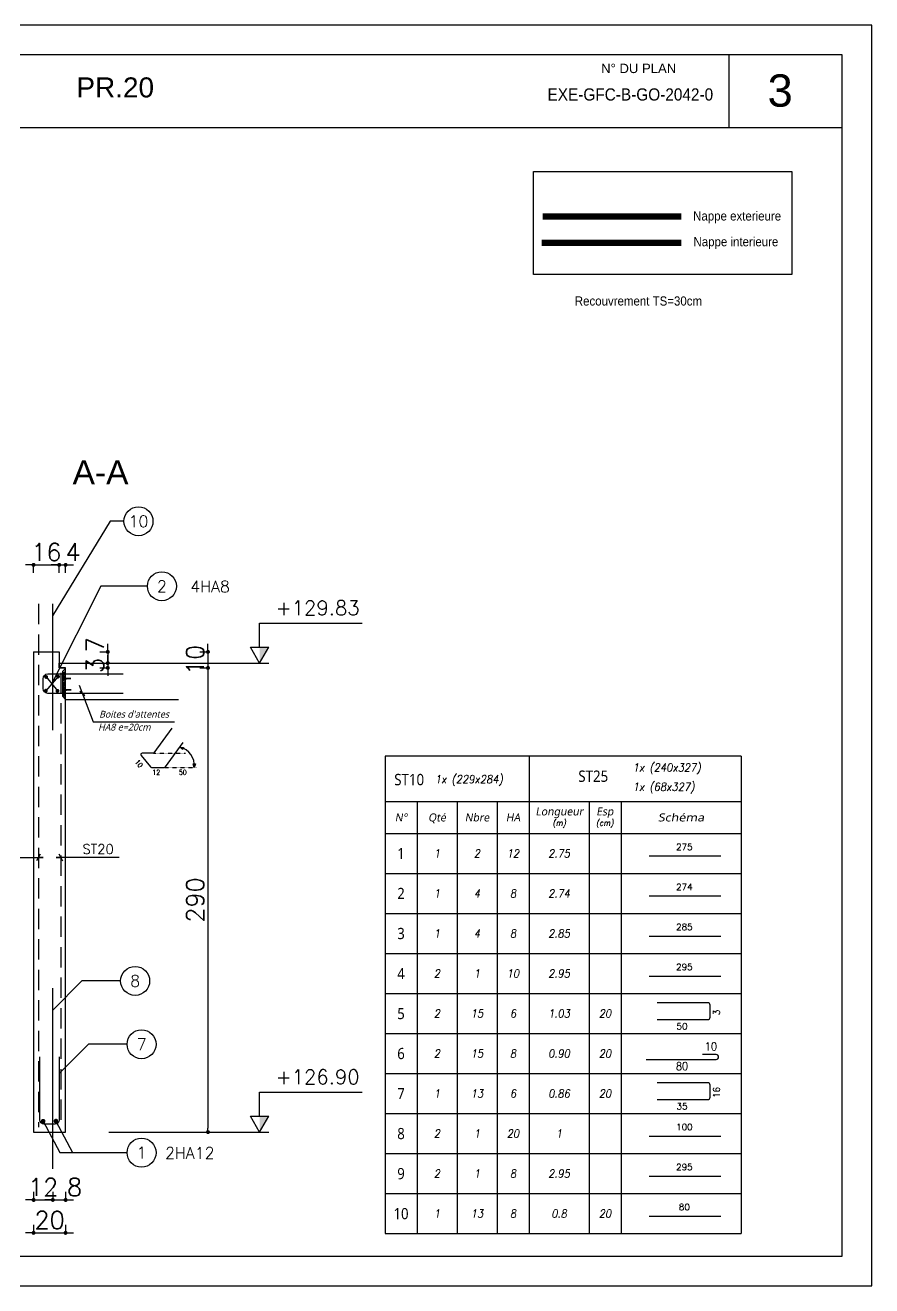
# Model space of a CAD drawing. Header units: millimetres. Extents: x -21776 to 63757, y -7870 to 8483.
# Drawn here: x 26806 to 27335, y -5309 to -4522 of the extents above; entities that cross this region are included whole.
import ezdxf
from ezdxf.enums import TextEntityAlignment as Align

# ---------------------------------------------------------------- set-up
doc = ezdxf.new("R2010")
doc.units = ezdxf.units.MM
doc.header["$PDMODE"] = 34
for name, pattern in [('CACHE', [9.525, 6.35, -3.175]), ('CACHEX2', [19.05, 12.7, -6.35]), ('HIDDEN2', [0.1875, 0.125, -0.0625])]:
    doc.linetypes.add(name, pattern=pattern)
for name, color, linetype in [('COTATION', 1, 'Continuous'), ('GO-CARTOUCHE', 7, 'Continuous'), ('GO-COTATION', 1, 'Continuous'), ('GO-FER-HA', 140, 'Continuous'), ('GO-TEXTE', 9, 'Continuous'), ('GO-TEXTE-ACIER', 3, 'Continuous'), ('GO-TEXTE-FER', 3, 'Continuous'), ('K_ENT_M_Building_PR.35', 7, 'Continuous'), ('préfa v', 2, 'Continuous'), ('STR_ACIER_BAS', 6, 'Continuous'), ('STR_TS', 22, 'Continuous'), ('STR_TXT', 102, 'Continuous'), ('STR_VOI-POT', 6, 'Continuous'), ('TEXTE-ACIER', 3, 'Continuous')]:
    doc.layers.add(name, color=color, linetype=linetype)
doc.styles.add('FIN', font='romans.shx')
doc.styles.add('GrDimensions', font='simplex.shx')
doc.styles.add('Lucida', font='')
doc.styles.get("Standard").update_dxf_attribs({"font": 'romans.shx'})
doc.styles.add('Tableau', font='romans.shx', dxfattribs={"width": 0.9, "oblique": 10})
doc.styles.add('Tableau2', font='trebuc.TTF', dxfattribs={"width": 0.9, "oblique": 10})
doc.styles.add('TEXTE', font='romans.shx')
doc.styles.add('TEXTEBA', font='ARIAL.TTF')
doc.styles.get('Lucida').set_extended_font_data('Lucida Sans', italic=True)
doc.dimstyles.new('COUPE-20', dxfattribs={"dimscale": 0.5, "dimtxt": 22, "dimasz": 5, "dimexe": 0.05, "dimexo": 0, "dimgap": 5, "dimtad": 1, "dimdsep": 46, "dimtxsty": 'Standard', "dimblk1": 'DOT', "dimblk2": 'DOT', "dimsah": 1, "dimcen": 0, "dimdle": 150, "dimclrd": 1, "dimclre": 1, "dimclrt": 7, "dimadec": 0, "dimazin": 0, "dimtfac": 1, "dimtix": 1, "dimtmove": 2, "dimatfit": 3, "dimldrblk": 'DOT', "dimfxl": 0, "dimtvp": 1, "dimtolj": 1, "dimtzin": 0, "dimarcsym": 0})

# ---------------------------------------------------------------- blocks, each defined once
blk = doc.blocks.new('_DOT')
at = {"color": 0, "linetype": 'ByBlock'}
blk.add_line((-0.5, 0), (-1, 0), dxfattribs=at)
at = {"color": 0, "linetype": 'ByBlock', "const_width": 0.5}
blk.add_lwpolyline([(-0.25, 0, 1), (0.25, 0, 1)], format="xyb", close=True, dxfattribs=at)
blk = doc.blocks.new('*D1799')
at = {"layer": 'DEFPOINTS', "color": 0}
for p in [(26811.38, -5213.03), (26831.38, -5213.03), (26831.38, -5275.97)]:
    blk.add_point(p, dxfattribs=at)
at = {"layer": 'STR_VOI-POT', "color": 1, "lineweight": -2}
for p, q in [((26808.88, -5275.97), (26806.38, -5275.97)), ((26811.38, -5270.97), (26811.38, -5276)), ((26811.38, -5275.97), (26831.38, -5275.97)), ((26831.38, -5270.97), (26831.38, -5276)), ((26833.88, -5275.97), (26836.38, -5275.97))]:
    blk.add_line(p, q, dxfattribs=at)
at = {"layer": 'STR_VOI-POT', "color": 1, "lineweight": -2, "xscale": 2.5, "yscale": 2.5, "zscale": 2.5}
blk.add_blockref('_DOT', (26811.38, -5275.97), dxfattribs=at)
at = {"layer": 'STR_VOI-POT', "color": 1, "lineweight": -2, "xscale": 2.5, "yscale": 2.5, "zscale": 2.5, "rotation": 180}
blk.add_blockref('_DOT', (26831.38, -5275.97), dxfattribs=at)
at = {"layer": 'STR_VOI-POT', "color": 7, "insert": (26821.38, -5267.97), "char_height": 11, "attachment_point": 5}
blk.add_mtext('\\A1;20', dxfattribs=at)
blk = doc.blocks.new('*D1800')
at = {"layer": 'DEFPOINTS', "color": 0}
for p in [(26827.38, -4858.69), (26811.38, -4913.03), (26827.38, -4913.03)]:
    blk.add_point(p, dxfattribs=at)
at = {"layer": 'STR_VOI-POT', "color": 1, "lineweight": -2}
for p, q in [((26808.88, -4858.69), (26806.38, -4858.69)), ((26811.38, -4863.69), (26811.38, -4858.66)), ((26811.38, -4858.69), (26827.38, -4858.69)), ((26827.38, -4863.69), (26827.38, -4858.66)), ((26829.88, -4858.69), (26832.38, -4858.69))]:
    blk.add_line(p, q, dxfattribs=at)
at = {"layer": 'STR_VOI-POT', "color": 1, "lineweight": -2, "xscale": 2.5, "yscale": 2.5, "zscale": 2.5}
blk.add_blockref('_DOT', (26811.38, -4858.69), dxfattribs=at)
at = {"layer": 'STR_VOI-POT', "color": 1, "lineweight": -2, "xscale": 2.5, "yscale": 2.5, "zscale": 2.5, "rotation": 180}
blk.add_blockref('_DOT', (26827.38, -4858.69), dxfattribs=at)
at = {"layer": 'STR_VOI-POT', "color": 7, "insert": (26819.38, -4850.69), "char_height": 11, "attachment_point": 5}
blk.add_mtext('\\A1;16', dxfattribs=at)
blk = doc.blocks.new('*D1801')
at = {"layer": 'DEFPOINTS', "color": 0}
for p in [(26827.38, -4913.03), (26831.38, -4923.03), (26920.32, -4923.03)]:
    blk.add_point(p, dxfattribs=at)
at = {"layer": 'STR_VOI-POT', "color": 1, "lineweight": -2}
for p, q in [((26915.32, -4913.03), (26920.34, -4913.03)), ((26920.32, -4910.53), (26920.32, -4908.03)), ((26920.32, -4913.03), (26920.32, -4923.03)), ((26915.32, -4923.03), (26920.34, -4923.03)), ((26920.32, -4925.53), (26920.32, -4928.03))]:
    blk.add_line(p, q, dxfattribs=at)
at = {"layer": 'STR_VOI-POT', "color": 1, "lineweight": -2, "xscale": 2.5, "yscale": 2.5, "zscale": 2.5}
for p, rotation in [((26920.32, -4913.03), 270), ((26920.32, -4923.03), 90)]:
    blk.add_blockref('_DOT', p, dxfattribs=dict(at, rotation=rotation))
at = {"layer": 'STR_VOI-POT', "color": 7, "insert": (26912.32, -4918.03), "char_height": 11, "attachment_point": 5, "rotation": 90}
blk.add_mtext('\\A1;10', dxfattribs=at)
blk = doc.blocks.new('*D1802')
at = {"layer": 'DEFPOINTS', "color": 0}
for p in [(26831.38, -4858.69), (26827.38, -4913.03), (26831.38, -4923.03)]:
    blk.add_point(p, dxfattribs=at)
at = {"layer": 'STR_VOI-POT', "color": 1, "lineweight": -2}
for p, q in [((26824.88, -4858.69), (26822.38, -4858.69)), ((26827.38, -4863.69), (26827.38, -4858.66)), ((26827.38, -4858.69), (26831.38, -4858.69)), ((26831.38, -4863.69), (26831.38, -4858.66)), ((26833.88, -4858.69), (26836.38, -4858.69))]:
    blk.add_line(p, q, dxfattribs=at)
at = {"layer": 'STR_VOI-POT', "color": 1, "lineweight": -2, "xscale": 2.5, "yscale": 2.5, "zscale": 2.5}
blk.add_blockref('_DOT', (26827.38, -4858.69), dxfattribs=at)
at = {"layer": 'STR_VOI-POT', "color": 1, "lineweight": -2, "xscale": 2.5, "yscale": 2.5, "zscale": 2.5, "rotation": 180}
blk.add_blockref('_DOT', (26831.38, -4858.69), dxfattribs=at)
at = {"layer": 'STR_VOI-POT', "color": 7, "insert": (26836.03, -4850.69), "char_height": 11, "attachment_point": 5}
blk.add_mtext('\\A1;4', dxfattribs=at)
blk = doc.blocks.new('*D1803')
at = {"layer": 'DEFPOINTS', "color": 0}
for p in [(26811.38, -5213.03), (26823.38, -5236.03), (26823.38, -5255.41)]:
    blk.add_point(p, dxfattribs=at)
at = {"layer": 'STR_VOI-POT', "color": 1, "lineweight": -2}
for p, q in [((26811.38, -5250.41), (26811.38, -5255.43)), ((26823.38, -5250.41), (26823.38, -5255.43)), ((26808.88, -5255.41), (26806.38, -5255.41)), ((26811.38, -5255.41), (26823.38, -5255.41)), ((26825.88, -5255.41), (26828.38, -5255.41))]:
    blk.add_line(p, q, dxfattribs=at)
at = {"layer": 'STR_VOI-POT', "color": 1, "lineweight": -2, "xscale": 2.5, "yscale": 2.5, "zscale": 2.5}
blk.add_blockref('_DOT', (26811.38, -5255.41), dxfattribs=at)
at = {"layer": 'STR_VOI-POT', "color": 1, "lineweight": -2, "xscale": 2.5, "yscale": 2.5, "zscale": 2.5, "rotation": 180}
blk.add_blockref('_DOT', (26823.38, -5255.41), dxfattribs=at)
at = {"layer": 'STR_VOI-POT', "color": 7, "insert": (26817.38, -5247.41), "char_height": 11, "attachment_point": 5}
blk.add_mtext('\\A1;12', dxfattribs=at)
blk = doc.blocks.new('*D1804')
at = {"layer": 'DEFPOINTS', "color": 0}
for p in [(26831.38, -5213.03), (26823.38, -5236.03), (26831.38, -5255.41)]:
    blk.add_point(p, dxfattribs=at)
at = {"layer": 'STR_VOI-POT', "color": 1, "lineweight": -2}
for p, q in [((26823.38, -5250.41), (26823.38, -5255.43)), ((26831.38, -5250.41), (26831.38, -5255.43)), ((26820.88, -5255.41), (26818.38, -5255.41)), ((26823.38, -5255.41), (26831.38, -5255.41)), ((26833.88, -5255.41), (26836.38, -5255.41))]:
    blk.add_line(p, q, dxfattribs=at)
at = {"layer": 'STR_VOI-POT', "color": 1, "lineweight": -2, "xscale": 2.5, "yscale": 2.5, "zscale": 2.5}
blk.add_blockref('_DOT', (26823.38, -5255.41), dxfattribs=at)
at = {"layer": 'STR_VOI-POT', "color": 1, "lineweight": -2, "xscale": 2.5, "yscale": 2.5, "zscale": 2.5, "rotation": 180}
blk.add_blockref('_DOT', (26831.38, -5255.41), dxfattribs=at)
at = {"layer": 'STR_VOI-POT', "color": 7, "insert": (26836.99, -5247.41), "char_height": 11, "attachment_point": 5}
blk.add_mtext('\\A1;8', dxfattribs=at)
blk = doc.blocks.new('*D1780')
at = {"layer": 'DEFPOINTS', "color": 0}
for p in [(26831.38, -4923.03), (26831.38, -5213.03), (26920.32, -5213.03)]:
    blk.add_point(p, dxfattribs=at)
at = {"layer": 'STR_VOI-POT', "color": 1, "lineweight": -2}
for p, q in [((26915.32, -4923.03), (26920.34, -4923.03)), ((26920.32, -4925.53), (26920.32, -5210.53)), ((26915.32, -5213.03), (26920.34, -5213.03))]:
    blk.add_line(p, q, dxfattribs=at)
at = {"layer": 'STR_VOI-POT', "color": 1, "lineweight": -2, "xscale": 2.5, "yscale": 2.5, "zscale": 2.5}
for p, rotation in [((26920.32, -4923.03), 90), ((26920.32, -5213.03), 270)]:
    blk.add_blockref('_DOT', p, dxfattribs=dict(at, rotation=rotation))
at = {"layer": 'STR_VOI-POT', "color": 7, "insert": (26912.32, -5068.03), "char_height": 11, "attachment_point": 5, "rotation": 90}
blk.add_mtext('\\A1;290', dxfattribs=at)
blk = doc.blocks.new('staboxdetail')
at = {"layer": 'GO-TEXTE-FER'}
blk.add_lwpolyline([(-8.57, 15.58), (-19.76, 0.33, -0.238859), (-20.41, 0), (-27.16, 0, 0.630281), (-27.79, -1.3), (-21.96, -8.52, 0.226783), (-21.34, -8.82), (-13.3, -8.82, 0.238859), (-12.65, -8.49), (-1.46, 6.77)], format="xyb", dxfattribs=at)
at = {"layer": 'GO-TEXTE-FER', "color": 1, "flags": 128}
for points in [[(-3.64, 3.75), (-1.35, 3.64), (-1.75, 2.31), (-3.64, 3.75)], [(5.34, -8.85), (4.78, -6.62), (6.18, -6.63), (5.34, -8.85)]]:
    blk.add_lwpolyline(points, dxfattribs=at)
at = {"layer": 'GO-TEXTE-FER', "color": 1}
blk.add_arc((-6, -7.43), 11.43, 352.85098, 78.09196, dxfattribs=at)
at = {"layer": 'TEXTE-ACIER', "color": 1, "linetype": 'HIDDEN2', "ltscale": 0.025}
for p, q in [((-20, 0), (0, 0)), ((-12.89, -8.82), (7.11, -8.82))]:
    blk.add_line(p, q, dxfattribs=at)
at = {"layer": 'GO-TEXTE-FER', "color": 1, "style": 'TEXTE', "width": 0.9}
blk.add_text('10', height=3.15, rotation=309.81851, dxfattribs=at).set_placement((-31.88, -5.6))
for s, p in [('12', (-20.75, -13.49)), ('50', (-4.19, -13.49))]:
    blk.add_text(s, height=3.15, dxfattribs=at).set_placement(p)
blk = doc.blocks.new('Désignation')
at = {"layer": 'GO-TEXTE-FER'}
for p, q in [((0, 0.8), (8.9, 0.8)), ((0, 0.8), (0, 0)), ((0.8, 0.8), (0.8, 0)), ((1.8, 0.8), (1.8, 0)), ((2.8, 0.8), (2.8, 0)), ((3.6, 0.8), (3.6, 0)), ((5.1, 0.8), (5.1, 0)), ((5.9, 0.8), (5.9, 0)), ((8.9, 0.8), (8.9, 0)), ((0, 0), (8.9, 0))]:
    blk.add_line(p, q, dxfattribs=at)
at = {"layer": 'GO-TEXTE-FER', "style": 'Tableau2', "oblique": 10}
for s, p in [('Longueur', (4.356, 0.55)), ('Esp', (5.494, 0.55)), ('N°', (0.4, 0.4)), ('Qté', (1.3, 0.4)), ('Nbre', (2.3, 0.4)), ('HA', (3.2, 0.4))]:
    blk.add_text(s, height=0.2, dxfattribs=at).set_placement(p, align=Align.MIDDLE_CENTER)
at = {"layer": 'GO-TEXTE-FER', "color": 7, "style": 'Tableau', "oblique": 10, "width": 0.9}
for s, p in [('(m)', (4.356, 0.265)), ('(cm)', (5.494, 0.265))]:
    blk.add_text(s, height=0.15, dxfattribs=at).set_placement(p, align=Align.MIDDLE_CENTER)
at = {"layer": 'GO-TEXTE-FER', "style": 'Tableau2', "oblique": 10, "width": 1.2}
blk.add_text('Schéma', height=0.2, dxfattribs=at).set_placement((7.4, 0.4), align=Align.MIDDLE_CENTER)
blk = doc.blocks.new('Barre libre')
at = {"layer": 'GO-TEXTE-FER'}
for p, q in [((0, 0), (0, -1)), ((0, 0), (8.9, 0)), ((0.8, 0), (0.8, -1)), ((1.8, 0), (1.8, -1)), ((2.8, 0), (2.8, -1)), ((3.6, 0), (3.6, -1)), ((5.1, 0), (5.1, -1)), ((5.9, 0), (5.9, -1)), ((8.9, 0), (8.9, -1)), ((0, -1), (8.9, -1))]:
    blk.add_line(p, q, dxfattribs=at)
at = {"layer": 'GO-TEXTE-FER', "color": 1}
blk.add_line((6.603, -0.563), (8.394, -0.563), dxfattribs=at)
at = {"layer": 'GO-TEXTE-FER', "color": 1, "style": 'Tableau'}
blk.add_attdef('Longueur', text='', height=0.16, dxfattribs=at).set_placement((7.481, -0.336), align=Align.MIDDLE_CENTER)
at = {"layer": 'GO-TEXTE-FER', "style": 'Tableau2', "width": 0.9}
blk.add_attdef('NUMERO', text='', height=0.28, dxfattribs=at).set_placement((0.4, -0.5), align=Align.MIDDLE_CENTER)
at = {"layer": 'GO-TEXTE-FER', "style": 'Tableau', "oblique": 10, "width": 0.9}
for tag, p in [('QUANTITE', (1.3, -0.5)), ('NOMBRE', (2.3, -0.5)), ('NUANCE', (3.2, -0.5)), ('LONGUEUR', (4.35, -0.5)), ('ESPACEMENTS', (5.5, -0.5))]:
    blk.add_attdef(tag, text='', height=0.2, dxfattribs=at).set_placement(p, align=Align.MIDDLE_CENTER)
blk = doc.blocks.new('U')
at = {"layer": 'GO-TEXTE-FER'}
for p, q in [((0, 0), (0, -1)), ((0, 0), (8.9, 0)), ((0.8, 0), (0.8, -1)), ((1.8, 0), (1.8, -1)), ((2.8, 0), (2.8, -1)), ((3.6, 0), (3.6, -1)), ((5.1, 0), (5.1, -1)), ((5.9, 0), (5.9, -1)), ((8.9, 0), (8.9, -1)), ((0, -1), (8.9, -1))]:
    blk.add_line(p, q, dxfattribs=at)
at = {"layer": 'GO-TEXTE-FER', "color": 1}
blk.add_lwpolyline([(6.803, -0.65), (8.063, -0.65, 0.414214), (8.123, -0.59), (8.123, -0.29, 0.414214), (8.063, -0.23), (6.803, -0.23)], format="xyb", dxfattribs=at)
at = {"layer": 'GO-TEXTE-FER', "color": 1, "style": 'Tableau'}
blk.add_attdef('Largeur', text='', height=0.16, rotation=90, dxfattribs=at).set_placement((8.284, -0.472), align=Align.MIDDLE_CENTER)
at = {"layer": 'GO-TEXTE-FER', "style": 'Tableau2', "width": 0.9}
blk.add_attdef('NUMERO', text='', height=0.28, dxfattribs=at).set_placement((0.4, -0.5), align=Align.MIDDLE_CENTER)
at = {"layer": 'GO-TEXTE-FER', "style": 'Tableau', "oblique": 10, "width": 0.9}
for tag, p in [('QUANTITE', (1.3, -0.5)), ('NOMBRE', (2.3, -0.5)), ('NUANCE', (3.2, -0.5)), ('LONGUEUR', (4.35, -0.5)), ('ESPACEMENTS', (5.5, -0.5))]:
    blk.add_attdef(tag, text='', height=0.2, dxfattribs=at).set_placement(p, align=Align.MIDDLE_CENTER)
at = {"layer": 'GO-TEXTE-FER', "color": 1, "style": 'Tableau'}
blk.add_attdef('Longueur', text='', height=0.16, dxfattribs=at).set_placement((7.422, -0.819), align=Align.MIDDLE_CENTER)
blk = doc.blocks.new('Spécial')
at = {"layer": 'GO-TEXTE-FER'}
for p, q in [((0, 0), (0, -1)), ((0, 0), (8.9, 0)), ((0.8, 0), (0.8, -1)), ((1.8, 0), (1.8, -1)), ((2.8, 0), (2.8, -1)), ((3.6, 0), (3.6, -1)), ((5.1, 0), (5.1, -1)), ((5.9, 0), (5.9, -1)), ((8.9, 0), (8.9, -1)), ((0, -1), (8.9, -1))]:
    blk.add_line(p, q, dxfattribs=at)
at = {"layer": 'GO-TEXTE-FER', "style": 'Tableau2', "width": 0.9}
blk.add_attdef('NUMERO', text='', height=0.28, dxfattribs=at).set_placement((0.4, -0.5), align=Align.MIDDLE_CENTER)
at = {"layer": 'GO-TEXTE-FER', "style": 'Tableau', "oblique": 10, "width": 0.9}
for tag, p in [('QUANTITE', (1.3, -0.5)), ('NOMBRE', (2.3, -0.5)), ('NUANCE', (3.2, -0.5)), ('LONGUEUR', (4.35, -0.5)), ('ESPACEMENTS', (5.5, -0.5))]:
    blk.add_attdef(tag, text='', height=0.2, dxfattribs=at).set_placement(p, align=Align.MIDDLE_CENTER)
blk = doc.blocks.new('World Level Arrow 5')
at = {"color": 7, "linetype": 'Continuous', "lineweight": -3}
for p, q in [((-1, -0.567), (-1, 0.567)), ((0, 0), (-1, 0.567)), ((0, 0), (-1, -0.567)), ((0, -9.433), (0, 0.567))]:
    blk.add_line(p, q, dxfattribs=at)
blk.add_solid([(-1, 0.567), (0, 0), (-0.997, 0)], dxfattribs=at)
blk = doc.blocks.new('*D1787')
at = {"layer": 'DEFPOINTS', "color": 0}
for p in [(26827.38, -4913.03), (26827.38, -4920.03), (26857.71, -4920.03)]:
    blk.add_point(p, dxfattribs=at)
at = {"layer": 'préfa v', "color": 1, "lineweight": -2}
for p, q in [((26852.71, -4913.03), (26857.74, -4913.03)), ((26857.71, -4910.53), (26857.71, -4908.03)), ((26857.71, -4913.03), (26857.71, -4920.03)), ((26852.71, -4920.03), (26857.74, -4920.03)), ((26857.71, -4922.53), (26857.71, -4925.03))]:
    blk.add_line(p, q, dxfattribs=at)
at = {"layer": 'préfa v', "color": 1, "lineweight": -2, "xscale": 2.5, "yscale": 2.5, "zscale": 2.5}
for p, rotation in [((26857.71, -4913.03), 270), ((26857.71, -4920.03), 90)]:
    blk.add_blockref('_DOT', p, dxfattribs=dict(at, rotation=rotation))
at = {"layer": 'préfa v', "color": 7, "insert": (26849.71, -4908.65), "char_height": 11, "attachment_point": 5, "rotation": 90}
blk.add_mtext('\\A1;7', dxfattribs=at)
blk = doc.blocks.new('*D1788')
at = {"layer": 'DEFPOINTS', "color": 0}
for p in [(26827.38, -4920.03), (26831.38, -4923.03), (26857.71, -4923.03)]:
    blk.add_point(p, dxfattribs=at)
at = {"layer": 'préfa v', "color": 1, "lineweight": -2}
for p, q in [((26852.71, -4920.03), (26857.74, -4920.03)), ((26857.71, -4917.53), (26857.71, -4915.03)), ((26857.71, -4920.03), (26857.71, -4923.03)), ((26852.71, -4923.03), (26857.74, -4923.03)), ((26857.71, -4925.53), (26857.71, -4928.03))]:
    blk.add_line(p, q, dxfattribs=at)
at = {"layer": 'préfa v', "color": 1, "lineweight": -2, "xscale": 2.5, "yscale": 2.5, "zscale": 2.5}
for p, rotation in [((26857.71, -4920.03), 270), ((26857.71, -4923.03), 90)]:
    blk.add_blockref('_DOT', p, dxfattribs=dict(at, rotation=rotation))
at = {"layer": 'préfa v', "color": 7, "insert": (26849.71, -4921.53), "char_height": 11, "attachment_point": 5, "rotation": 90}
blk.add_mtext('\\A1;3', dxfattribs=at)

msp = doc.modelspace()

# ---------------------------------------------------------------- hatches: boundary and pattern name
at = {"layer": 'GO-FER-HA'}
h = msp.add_hatch(dxfattribs=at)
h.set_pattern_fill('ANSI31', color=9, scale=6.075, angle=-450, style=0)
h.set_pattern_definition([(135, (422726.1169, -59925.6856), (-0.536959212, -0.536959212), [])])
h.paths.add_polyline_path([(26831.37894, -4924.47486), (26829.35394, -4926.49986), (26829.35394, -4928.12571), (26831.37894, -4928.12571)])
h.paths.add_polyline_path([(26831.37894, -4928.12571), (26829.35394, -4928.12571), (26829.35394, -4931.27861), (26831.37894, -4931.07845)])
h.paths.add_polyline_path([(26831.37894, -4931.61247), (26829.35394, -4931.29561), (26829.35394, -4941.05802), (26831.37894, -4940.84836)])
h.paths.add_polyline_path([(26829.81632, -4941.13724), (26831.37894, -4942.69986), (26831.37894, -4941.27649)])

# ---------------------------------------------------------------- linework, layer by layer
msp.add_lwpolyline([(27123.62885, -4613.01413), (27285.17259, -4613.01413), (27285.17259, -4677.29951), (27123.62885, -4677.29951)], close=True)
at = {"layer": 'COTATION'}
for p, q in [((26826.63423, -4928.47388), (26819.07805, -4937.26547)), ((26819.21908, -4928.69931), (26826.29591, -4937.37819))]:
    msp.add_line(p, q, dxfattribs=at)
for points in [[(26882.46672, -4872.03246), (26853.35787, -4872.03246), (26822.85614, -4932.86967)], [(26777.94936, -5041.48575), (26817.37894, -5041.48575), (26814.37894, -5041.48575), (26815.50026, -5039.36442), (26813.25762, -5043.60707)], [(26864.80853, -5041.48575), (26825.37894, -5041.48575), (26828.37894, -5041.48575), (26827.25762, -5039.36442), (26829.50026, -5043.60707)], [(26817.3204, -5206.18638), (26827.76449, -5225.73836), (26861.78158, -5225.73836)], [(26825.27011, -5206.18638), (26835.7142, -5225.73836), (26869.7313, -5225.73836)]]:
    msp.add_lwpolyline(points, dxfattribs=at)
at = {"layer": 'GO-CARTOUCHE', "color": 2, "ltscale": 3}
msp.add_line((26840.27171, -4937.58489), (26843.30683, -4940.32701), dxfattribs=at)
at = {"layer": 'GO-CARTOUCHE', "color": 3}
for p, q in [((27030.93607, -4978.27873), (27030.93607, -5006.45374)), ((27120.98789, -4978.27873), (27120.98789, -5006.45374)), ((27253.43607, -4978.27873), (27253.43607, -5006.45374))]:
    msp.add_line(p, q, dxfattribs=at)
at = {"layer": 'GO-CARTOUCHE', "linetype": 'Continuous'}
for points in [[(27335.05587, -5309.04286), (27335.05587, -4521.54286), (26221.41951, -4521.54286), (26221.41951, -5309.04286)], [(27316.49712, -5290.48411), (27316.49712, -4540.10161), (26239.97826, -4540.10161), (26239.97826, -5290.48411)]]:
    msp.add_lwpolyline(points, close=True, dxfattribs=at)
at = {"layer": 'GO-CARTOUCHE', "color": 2, "ltscale": 3}
msp.add_lwpolyline([(26839.82397, -4933.74941), (26848.49632, -4956.7245), (26899.32078, -4956.7245)], dxfattribs=at)
at = {"layer": 'GO-CARTOUCHE', "color": 3}
msp.add_lwpolyline([(27253.43607, -4978.27873), (27030.93607, -4978.27873)], dxfattribs=at)
at = {"layer": 'GO-COTATION'}
for points in [[(26867.84549, -4831.44507), (26859.13669, -4831.44507), (26823.10619, -4890.42736)], [(26865.77437, -5118.60272), (26841.57815, -5118.60272), (26823.37894, -5136.80192)], [(26869.77437, -5158.16334), (26845.57815, -5158.16334), (26827.37894, -5176.36254)]]:
    msp.add_lwpolyline(points, dxfattribs=at)
msp.add_lwpolyline([(27194.0617, -5167.60798), (27237.87278, -5167.60798, 0.414213562), (27239.37278, -5166.10798), (27239.37278, -5166.10798, 0.414213562), (27237.87278, -5164.60798), (27229.37278, -5164.60798)], format="xyb", dxfattribs=at)
at = {"layer": 'GO-FER-HA', "color": 1}
msp.add_line((26831.37894, -4937.51208), (26831.37894, -4926.84307), dxfattribs=at)
msp.add_lwpolyline([(26867.38695, -4938.95595), (26831.94945, -4938.95595), (26820.3115, -4938.95595, -0.414213562), (26817.274, -4935.91845), (26817.274, -4929.84345, -0.414213562), (26820.3115, -4926.80595), (26867.38695, -4926.80595)], format="xyb", dxfattribs=at)
at = {"layer": 'GO-FER-HA', "color": 6, "linetype": 'Continuous', "const_width": 1.2}
for points in [[(26819.21908, -4928.09931, 1), (26819.21908, -4929.29931, 1)], [(26826.63423, -4927.87388, 1), (26826.63423, -4929.07388, 1)], [(26819.07805, -4936.66547, 1), (26819.07805, -4937.86547, 1)], [(26826.29591, -4936.77819, 1), (26826.29591, -4937.97819, 1)]]:
    msp.add_lwpolyline(points, format="xyb", close=True, dxfattribs=at)
at = {"layer": 'GO-FER-HA', "color": 1}
msp.add_lwpolyline([(26831.37894, -4937.45735), (26829.15659, -4937.25932), (26834.84649, -4936.67021), (26831.37894, -4936.67021), (26831.37894, -4930.49223), (26829.2874, -4930.16495), (26834.58489, -4929.6413), (26831.37894, -4929.6413)], dxfattribs=at)
msp.add_lwpolyline([(26829.35394, -4940.67486), (26831.37894, -4942.69986), (26831.37894, -4923.35462), (26829.35394, -4925.37962)], close=True, dxfattribs=at)
at = {"layer": 'GO-TEXTE', "color": 7}
for points in [[(27245.753, -4540.10161), (27245.753, -4585.54823)], [(27316.49712, -4585.54823), (26239.97826, -4585.54823)]]:
    msp.add_lwpolyline(points, dxfattribs=at)
at = {"layer": 'GO-TEXTE-ACIER'}
for centre in [(26876.90225, -4831.44507), (26891.52348, -4872.03246), (26874.83113, -5118.60272), (26878.83113, -5158.16334), (26878.83113, -5225.88967)]:
    msp.add_circle(centre, 9.05676, dxfattribs=at)
at = {"layer": 'K_ENT_M_Building_PR.35', "color": 120, "linetype": 'Continuous', "lineweight": -3}
for p, q in [((26952.61433, -4910.02724), (26952.61433, -4895.02724)), ((26952.61433, -4895.02724), (26957.61433, -4895.02724)), ((26952.61433, -4910.02724), (26952.61433, -4895.02724)), ((26952.61433, -4895.02724), (26957.61433, -4895.02724)), ((26957.61433, -4895.02724), (27016.61433, -4895.02724)), ((26957.61433, -4895.02724), (27016.61433, -4895.02724)), ((26952.61433, -5203.02724), (26952.61433, -5188.02724)), ((26952.61433, -5188.02724), (26957.61433, -5188.02724)), ((26952.61433, -5203.02724), (26952.61433, -5188.02724)), ((26952.61433, -5188.02724), (26957.61433, -5188.02724)), ((26957.61433, -5188.02724), (27016.61433, -5188.02724)), ((26957.61433, -5188.02724), (27016.61433, -5188.02724))]:
    msp.add_line(p, q, dxfattribs=at)
at = {"layer": 'préfa v'}
for points in [[(26811.37894, -4913.02724), (26811.37894, -5213.02724), (26831.37894, -5213.02724), (26831.37894, -4923.02724)], [(26811.37894, -4913.02724), (26827.37894, -4913.02724), (26827.37894, -4923.02724), (26831.37894, -4923.02724)], [(26901.86375, -4943.02724), (26831.37894, -4943.02724), (26831.37894, -4923.02724), (26827.37894, -4923.02724), (26827.37894, -4920.02724), (26901.26864, -4920.02724)]]:
    msp.add_lwpolyline(points, dxfattribs=at)
at = {"layer": 'STR_TS', "linetype": 'CACHE', "ltscale": 2, "const_width": 4}
msp.add_lwpolyline([(27215.98265, -4641.00853), (27129.42477, -4641.00853)], dxfattribs=at)
at = {"layer": 'STR_TS', "const_width": 4}
msp.add_lwpolyline([(27215.98265, -4657.46349), (27128.8633, -4657.46349)], dxfattribs=at)
at = {"layer": 'STR_VOI-POT', "color": 1, "linetype": 'CACHEX2'}
for points in [[(26814.37894, -4883.02724), (26814.37894, -5210.02724)], [(26828.37894, -4926.02724), (26828.37894, -5210.02724)]]:
    msp.add_lwpolyline(points, dxfattribs=at)
at = {"layer": 'STR_VOI-POT'}
for points in [[(26823.10619, -4883.02724), (26823.10619, -4962.02724)], [(26823.37894, -5236.02724), (26823.37894, -5123.02724)]]:
    msp.add_lwpolyline(points, dxfattribs=at)
msp.add_lwpolyline([(26827.37894, -5166.02724), (26827.37894, -5205.52724, -0.414213562), (26824.87894, -5208.02724), (26817.87894, -5208.02724, -0.414213562), (26815.37894, -5205.52724), (26815.37894, -5166.02724)], format="xyb", dxfattribs=at)
at = {"layer": 'STR_VOI-POT', "const_width": 1.44}
for points in [[(26818.0404, -5206.18638, -1), (26816.6004, -5206.18638, -1)], [(26826.03566, -5206.12618, -1), (26824.59566, -5206.12618, -1)]]:
    msp.add_lwpolyline(points, format="xyb", close=True, dxfattribs=at)

# ---------------------------------------------------------------- block references
at = {"layer": 'GO-FER-HA', "xscale": 25, "yscale": 25, "zscale": 25}
msp.add_blockref('Désignation', (27030.93607, -5026.45374), dxfattribs=at)
at = {"layer": 'GO-TEXTE-FER'}
for name, p, xscale, yscale, zscale, values in [('Barre libre', (27030.93607, -5026.45374), 25, 25, 25, {'NUMERO': '1', 'QUANTITE': '1', 'NOMBRE': '2', 'NUANCE': '12', 'Longueur': '275', 'LONGUEUR': '2.75'}), ('Barre libre', (27030.93607, -5051.45374), 25, 25, 25, {'NUMERO': '2', 'QUANTITE': '1', 'NOMBRE': '4', 'NUANCE': '8', 'Longueur': '274', 'LONGUEUR': '2.74'}), ('Barre libre', (27030.93607, -5076.45374), 25, 25, 25, {'NUMERO': '3', 'QUANTITE': '1', 'NOMBRE': '4', 'NUANCE': '8', 'Longueur': '285', 'LONGUEUR': '2.85'}), ('Barre libre', (27030.93607, -5101.45374), 25, 25, 25, {'NUMERO': '4', 'QUANTITE': '2', 'NOMBRE': '1', 'NUANCE': '10', 'Longueur': '295', 'LONGUEUR': '2.95'}), ('U', (27030.93607, -5126.45374), 25, 25, 25, {'NUMERO': '5', 'QUANTITE': '2', 'NOMBRE': '15', 'NUANCE': '6', 'Longueur': '50', 'Largeur': '3', 'LONGUEUR': '1.03', 'ESPACEMENTS': '20'}), ('Spécial', (27030.93607, -5151.45374), 24.99585865563859, 24.99585865563859, 24.9958586556, {'NUMERO': '6', 'QUANTITE': '2', 'NOMBRE': '15', 'NUANCE': '8', 'LONGUEUR': '0.90', 'ESPACEMENTS': '20'}), ('U', (27030.93607, -5176.4496), 25, 25, 25, {'NUMERO': '7', 'QUANTITE': '1', 'NOMBRE': '13', 'NUANCE': '6', 'Longueur': '35', 'Largeur': '16', 'LONGUEUR': '0.86', 'ESPACEMENTS': '20'}), ('Barre libre', (27030.93607, -5201.4496), 25, 25, 25, {'NUMERO': '8', 'QUANTITE': '2', 'NOMBRE': '1', 'NUANCE': '20', 'Longueur': '100', 'LONGUEUR': '1'}), ('Barre libre', (27030.93607, -5226.4496), 25, 25, 25, {'NUMERO': '9', 'QUANTITE': '2', 'NOMBRE': '1', 'NUANCE': '8', 'Longueur': '295', 'LONGUEUR': '2.95'}), ('Barre libre', (27030.93607, -5251.4496), 25, 25, 25, {'NUMERO': '10', 'QUANTITE': '1', 'NOMBRE': '13', 'NUANCE': '8', 'Longueur': '80', 'LONGUEUR': '0.8', 'ESPACEMENTS': '20'})]:
    msp.add_blockref(name, p, dxfattribs=dict(at, xscale=xscale, yscale=yscale, zscale=zscale)).add_auto_attribs(values)
at = {"layer": 'K_ENT_M_Building_PR.35', "color": 120, "linetype": 'Continuous', "lineweight": -3, "xscale": 10, "yscale": 10, "zscale": 10, "rotation": 270}
for p in [(26952.61433, -4920.02724), (26952.61433, -4920.02724), (26952.61433, -5213.02724), (26952.61433, -5213.02724)]:
    msp.add_blockref('World Level Arrow 5', p, dxfattribs=at)
at = {"layer": 'STR_VOI-POT'}
msp.add_blockref('staboxdetail', (26906.35118, -4976.37131), dxfattribs=at)

# ---------------------------------------------------------------- texts
at = {"layer": 'GO-CARTOUCHE', "color": 2, "style": 'TEXTEBA'}
msp.add_text('3', height=20.19864, dxfattribs=at).set_placement((27269.97283, -4572.44975))
at = {"layer": 'GO-CARTOUCHE', "color": 2, "style": 'TEXTEBA', "width": 0.9}
for s, height, p in [('EXE-GFC-B-GO-2042-0', 7.6363636, (27184.19654, -4568.61641)), ('Nappe exterieure', 5.7024, (27250.92032, -4643.5624)), ('Nappe interieure', 5.7024, (27250.1519, -4659.65317)), ('Recouvrement TS=30cm', 5.7024, (27189.25639, -4696.66764))]:
    msp.add_text(s, height=height, dxfattribs=at).set_placement(p, align=Align.CENTER)
at = {"layer": 'GO-TEXTE', "style": 'TEXTEBA'}
msp.add_text('N° DU PLAN', height=5.856446, dxfattribs=at).set_placement((27189.42003, -4551.44419), align=Align.CENTER)
at = {"layer": 'GO-TEXTE', "color": 2, "style": 'TEXTEBA'}
msp.add_text('PR.20', height=12.497088, dxfattribs=at).set_placement((26838.12456, -4566.645))
at = {"layer": 'GO-TEXTE', "linetype": 'Continuous', "style": 'Lucida'}
for s, p in [("Boites d'attentes", (26852.32878, -4954.10315)), ('HA8 e=20cm', (26851.68267, -4962.18108))]:
    msp.add_text(s, height=4.256, rotation=359.99820245, dxfattribs=at).set_placement(p)
at = {"layer": 'GO-TEXTE-ACIER', "style": 'TEXTE'}
for s, p in [('10', (26876.90225, -4831.44507)), ('2', (26891.52348, -4872.03246)), ('4HA8', (26921.65329, -4872.22155)), ('8', (26874.83113, -5118.60272)), ('7', (26878.83113, -5158.16334)), ('1', (26878.83113, -5225.88967)), ('2HA12', (26908.96095, -5226.07876))]:
    msp.add_text(s, height=7.2, dxfattribs=at).set_placement(p, align=Align.MIDDLE_CENTER)
at = {"layer": 'GO-TEXTE-FER', "style": 'Tableau', "oblique": 10, "width": 0.9}
for s, p in [('1x (240x327)', (27185.75526, -4987.82284)), ('1x (229x284)', (27062.15267, -4995.09465)), ('1x (68x327)', (27185.75526, -4999.82284))]:
    msp.add_text(s, height=5.0561798, dxfattribs=at).set_placement(p)
at = {"layer": 'GO-TEXTE-FER', "color": 1, "style": 'TEXTE', "width": 0.9}
for s, p in [('10', (27230.71651, -5162.01462)), ('80', (27212.63559, -5174.31809))]:
    msp.add_text(s, height=5, dxfattribs=at).set_placement(p)
at = {"layer": 'GO-TEXTE-FER', "style": 'Tableau2', "width": 0.9}
for tag, p in [('ST10', (27046.03569, -4992.80365)), ('ST25', (27161.04757, -4990.69101))]:
    msp.add_attdef(tag, text='1', height=7.07865, dxfattribs=at).set_placement(p, align=Align.MIDDLE_CENTER)
at = {"layer": 'K_ENT_M_Building_PR.35', "color": 0, "linetype": 'Continuous', "lineweight": -3, "char_height": 9, "attachment_point": 7, "style": 'GrDimensions'}
for s, insert in [('\\A1;+129.83', (26962.61433, -4890.02724)), ('\\A1;+126.90', (26962.61433, -5183.02724))]:
    msp.add_mtext(s, dxfattribs=dict(at, insert=insert))
at = {"layer": 'STR_ACIER_BAS', "style": 'TEXTEBA'}
msp.add_text('A-A', height=15, dxfattribs=at).set_placement((26835.73999, -4808.34226))
at = {"layer": 'STR_TXT', "style": 'FIN'}
msp.add_text('ST20', height=6, dxfattribs=at).set_placement((26851.68902, -5039.21289), align=Align.CENTER)

# ---------------------------------------------------------------- dimensions: what is measured, and where the dimension line sits
at = {"layer": 'préfa v'}
dim = msp.add_linear_dim(base=(26857.71116, -4920.02724), p1=(26827.37894, -4913.02724), p2=(26827.37894, -4920.02724), angle=90, dimstyle='COUPE-20', dxfattribs=at)
dim.commit()
dim.dimension.update_dxf_attribs({"geometry": '*D1787', "text_midpoint": (26849.71116, -4908.65289), "dimtype": 160})
dim = msp.add_linear_dim(base=(26857.71116, -4923.02724), p1=(26827.37894, -4920.02724), p2=(26831.37894, -4923.02724), angle=90, dimstyle='COUPE-20', dxfattribs=at)
dim.commit()
dim.dimension.update_dxf_attribs({"geometry": '*D1788', "text_midpoint": (26849.71116, -4921.52724)})
at = {"layer": 'STR_VOI-POT'}
for base, p1, p2, picture, middle in [((26827.37894, -4858.6894), (26811.37894, -4913.02724), (26827.37894, -4913.02724), '*D1800', (26819.37894, -4850.6894)), ((26831.37894, -5275.97329), (26811.37894, -5213.02724), (26831.37894, -5213.02724), '*D1799', (26821.37894, -5267.97329)), ((26823.37894, -5255.40877), (26811.37894, -5213.02724), (26823.37894, -5236.02724), '*D1803', (26817.37894, -5247.40877))]:
    dim = msp.add_linear_dim(base=base, p1=p1, p2=p2, dimstyle='COUPE-20', dxfattribs=at)
    dim.commit()
    dim.dimension.update_dxf_attribs({"geometry": picture, "text_midpoint": middle})
for base, p1, p2, picture, middle in [((26831.37894, -4858.6894), (26827.37894, -4913.02724), (26831.37894, -4923.02724), '*D1802', (26836.02752, -4850.6894)), ((26831.37894, -5255.40877), (26823.37894, -5236.02724), (26831.37894, -5213.02724), '*D1804', (26836.99187, -5247.40877))]:
    dim = msp.add_linear_dim(base=base, p1=p1, p2=p2, dimstyle='COUPE-20', dxfattribs=at)
    dim.commit()
    dim.dimension.update_dxf_attribs({"geometry": picture, "text_midpoint": middle, "dimtype": 160})
for base, p1, p2, picture, middle in [((26920.31504, -4923.02724), (26827.37894, -4913.02724), (26831.37894, -4923.02724), '*D1801', (26912.31504, -4918.02724)), ((26920.31504, -5213.02724), (26831.37894, -4923.02724), (26831.37894, -5213.02724), '*D1780', (26912.31504, -5068.02724))]:
    dim = msp.add_linear_dim(base=base, p1=p1, p2=p2, angle=90, dimstyle='COUPE-20', dxfattribs=at)
    dim.commit()
    dim.dimension.update_dxf_attribs({"geometry": picture, "text_midpoint": middle})

doc.saveas('drawing.dxf')
